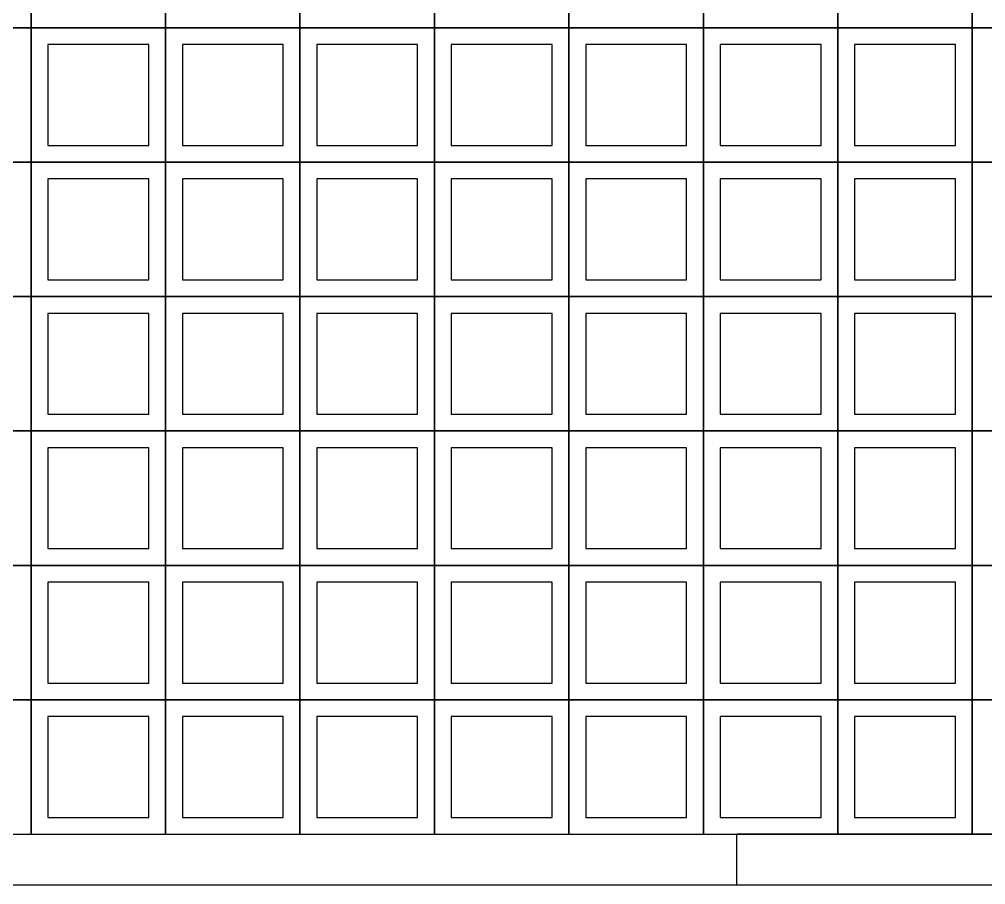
# Model space of a CAD drawing. Header units: millimetres. Extents: x -4228 to 27092, y -6721 to 984.
# Drawn here: x 5650.7 to 5794.4, y -6597 to -6468.2 of the extents above; entities that cross this region are included whole.
import ezdxf

# ---------------------------------------------------------------- set-up
doc = ezdxf.new("R2010")
doc.units = ezdxf.units.MM
doc.header["$LTSCALE"] = 50
doc.layers.add('cobogo', color=7, linetype='Continuous')
doc.layers.add('piso', color=2, linetype='Continuous')

msp = doc.modelspace()

# ---------------------------------------------------------------- linework, layer by layer
at = {"layer": 'cobogo', "color": 3, "linetype": 'Continuous', "lineweight": 30}
for points in [[(5632.44, -6469.46), (5652.44, -6469.46), (5652.44, -6449.46), (5632.44, -6449.46)], [(5632.44, -6469.46), (5652.44, -6469.46), (5652.44, -6449.46), (5632.44, -6449.46)], [(5632.44, -6469.46), (5652.44, -6469.46), (5652.44, -6449.46), (5632.44, -6449.46)], [(5632.44, -6469.46), (5652.44, -6469.46), (5652.44, -6449.46), (5632.44, -6449.46)], [(5652.44, -6469.46), (5672.44, -6469.46), (5672.44, -6449.46), (5652.44, -6449.46)], [(5652.44, -6469.46), (5672.44, -6469.46), (5672.44, -6449.46), (5652.44, -6449.46)], [(5652.44, -6469.46), (5672.44, -6469.46), (5672.44, -6449.46), (5652.44, -6449.46)], [(5652.44, -6469.46), (5672.44, -6469.46), (5672.44, -6449.46), (5652.44, -6449.46)], [(5672.44, -6469.46), (5692.44, -6469.46), (5692.44, -6449.46), (5672.44, -6449.46)], [(5672.44, -6469.46), (5692.44, -6469.46), (5692.44, -6449.46), (5672.44, -6449.46)], [(5672.44, -6469.46), (5692.44, -6469.46), (5692.44, -6449.46), (5672.44, -6449.46)], [(5672.44, -6469.46), (5692.44, -6469.46), (5692.44, -6449.46), (5672.44, -6449.46)], [(5692.44, -6469.46), (5712.44, -6469.46), (5712.44, -6449.46), (5692.44, -6449.46)], [(5692.44, -6469.46), (5712.44, -6469.46), (5712.44, -6449.46), (5692.44, -6449.46)], [(5692.44, -6469.46), (5712.44, -6469.46), (5712.44, -6449.46), (5692.44, -6449.46)], [(5692.44, -6469.46), (5712.44, -6469.46), (5712.44, -6449.46), (5692.44, -6449.46)], [(5712.44, -6469.46), (5732.44, -6469.46), (5732.44, -6449.46), (5712.44, -6449.46)], [(5712.44, -6469.46), (5732.44, -6469.46), (5732.44, -6449.46), (5712.44, -6449.46)], [(5712.44, -6469.46), (5732.44, -6469.46), (5732.44, -6449.46), (5712.44, -6449.46)], [(5712.44, -6469.46), (5732.44, -6469.46), (5732.44, -6449.46), (5712.44, -6449.46)], [(5732.44, -6469.46), (5752.44, -6469.46), (5752.44, -6449.46), (5732.44, -6449.46)], [(5732.44, -6469.46), (5752.44, -6469.46), (5752.44, -6449.46), (5732.44, -6449.46)], [(5732.44, -6469.46), (5752.44, -6469.46), (5752.44, -6449.46), (5732.44, -6449.46)], [(5732.44, -6469.46), (5752.44, -6469.46), (5752.44, -6449.46), (5732.44, -6449.46)], [(5752.44, -6469.46), (5772.44, -6469.46), (5772.44, -6449.46), (5752.44, -6449.46)], [(5752.44, -6469.46), (5772.44, -6469.46), (5772.44, -6449.46), (5752.44, -6449.46)], [(5752.44, -6469.46), (5772.44, -6469.46), (5772.44, -6449.46), (5752.44, -6449.46)], [(5752.44, -6469.46), (5772.44, -6469.46), (5772.44, -6449.46), (5752.44, -6449.46)], [(5772.44, -6469.46), (5792.44, -6469.46), (5792.44, -6449.46), (5772.44, -6449.46)], [(5772.44, -6469.46), (5792.44, -6469.46), (5792.44, -6449.46), (5772.44, -6449.46)], [(5772.44, -6469.46), (5792.44, -6469.46), (5792.44, -6449.46), (5772.44, -6449.46)], [(5772.44, -6469.46), (5792.44, -6469.46), (5792.44, -6449.46), (5772.44, -6449.46)], [(5632.44, -6489.46), (5652.44, -6489.46), (5652.44, -6469.46), (5632.44, -6469.46)], [(5632.44, -6489.46), (5652.44, -6489.46), (5652.44, -6469.46), (5632.44, -6469.46)], [(5632.44, -6489.46), (5652.44, -6489.46), (5652.44, -6469.46), (5632.44, -6469.46)], [(5632.44, -6489.46), (5652.44, -6489.46), (5652.44, -6469.46), (5632.44, -6469.46)], [(5652.44, -6489.46), (5672.44, -6489.46), (5672.44, -6469.46), (5652.44, -6469.46)], [(5652.44, -6489.46), (5672.44, -6489.46), (5672.44, -6469.46), (5652.44, -6469.46)], [(5652.44, -6489.46), (5672.44, -6489.46), (5672.44, -6469.46), (5652.44, -6469.46)], [(5652.44, -6489.46), (5672.44, -6489.46), (5672.44, -6469.46), (5652.44, -6469.46)], [(5672.44, -6489.46), (5692.44, -6489.46), (5692.44, -6469.46), (5672.44, -6469.46)], [(5672.44, -6489.46), (5692.44, -6489.46), (5692.44, -6469.46), (5672.44, -6469.46)], [(5672.44, -6489.46), (5692.44, -6489.46), (5692.44, -6469.46), (5672.44, -6469.46)], [(5672.44, -6489.46), (5692.44, -6489.46), (5692.44, -6469.46), (5672.44, -6469.46)], [(5692.44, -6489.46), (5712.44, -6489.46), (5712.44, -6469.46), (5692.44, -6469.46)], [(5692.44, -6489.46), (5712.44, -6489.46), (5712.44, -6469.46), (5692.44, -6469.46)], [(5692.44, -6489.46), (5712.44, -6489.46), (5712.44, -6469.46), (5692.44, -6469.46)], [(5692.44, -6489.46), (5712.44, -6489.46), (5712.44, -6469.46), (5692.44, -6469.46)], [(5712.44, -6489.46), (5732.44, -6489.46), (5732.44, -6469.46), (5712.44, -6469.46)], [(5712.44, -6489.46), (5732.44, -6489.46), (5732.44, -6469.46), (5712.44, -6469.46)], [(5712.44, -6489.46), (5732.44, -6489.46), (5732.44, -6469.46), (5712.44, -6469.46)], [(5712.44, -6489.46), (5732.44, -6489.46), (5732.44, -6469.46), (5712.44, -6469.46)], [(5732.44, -6489.46), (5752.44, -6489.46), (5752.44, -6469.46), (5732.44, -6469.46)], [(5732.44, -6489.46), (5752.44, -6489.46), (5752.44, -6469.46), (5732.44, -6469.46)], [(5732.44, -6489.46), (5752.44, -6489.46), (5752.44, -6469.46), (5732.44, -6469.46)], [(5732.44, -6489.46), (5752.44, -6489.46), (5752.44, -6469.46), (5732.44, -6469.46)], [(5752.44, -6489.46), (5772.44, -6489.46), (5772.44, -6469.46), (5752.44, -6469.46)], [(5752.44, -6489.46), (5772.44, -6489.46), (5772.44, -6469.46), (5752.44, -6469.46)], [(5752.44, -6489.46), (5772.44, -6489.46), (5772.44, -6469.46), (5752.44, -6469.46)], [(5752.44, -6489.46), (5772.44, -6489.46), (5772.44, -6469.46), (5752.44, -6469.46)], [(5772.44, -6489.46), (5792.44, -6489.46), (5792.44, -6469.46), (5772.44, -6469.46)], [(5772.44, -6489.46), (5792.44, -6489.46), (5792.44, -6469.46), (5772.44, -6469.46)], [(5772.44, -6489.46), (5792.44, -6489.46), (5792.44, -6469.46), (5772.44, -6469.46)], [(5772.44, -6489.46), (5792.44, -6489.46), (5792.44, -6469.46), (5772.44, -6469.46)], [(5654.94, -6486.96), (5669.94, -6486.96), (5669.94, -6471.96), (5654.94, -6471.96)], [(5654.94, -6486.96), (5669.94, -6486.96), (5669.94, -6471.96), (5654.94, -6471.96)], [(5654.94, -6486.96), (5669.94, -6486.96), (5669.94, -6471.96), (5654.94, -6471.96)], [(5654.94, -6486.96), (5669.94, -6486.96), (5669.94, -6471.96), (5654.94, -6471.96)], [(5674.94, -6486.96), (5689.94, -6486.96), (5689.94, -6471.96), (5674.94, -6471.96)], [(5674.94, -6486.96), (5689.94, -6486.96), (5689.94, -6471.96), (5674.94, -6471.96)], [(5674.94, -6486.96), (5689.94, -6486.96), (5689.94, -6471.96), (5674.94, -6471.96)], [(5674.94, -6486.96), (5689.94, -6486.96), (5689.94, -6471.96), (5674.94, -6471.96)], [(5694.94, -6486.96), (5709.94, -6486.96), (5709.94, -6471.96), (5694.94, -6471.96)], [(5694.94, -6486.96), (5709.94, -6486.96), (5709.94, -6471.96), (5694.94, -6471.96)], [(5694.94, -6486.96), (5709.94, -6486.96), (5709.94, -6471.96), (5694.94, -6471.96)], [(5694.94, -6486.96), (5709.94, -6486.96), (5709.94, -6471.96), (5694.94, -6471.96)], [(5714.94, -6486.96), (5729.94, -6486.96), (5729.94, -6471.96), (5714.94, -6471.96)], [(5714.94, -6486.96), (5729.94, -6486.96), (5729.94, -6471.96), (5714.94, -6471.96)], [(5714.94, -6486.96), (5729.94, -6486.96), (5729.94, -6471.96), (5714.94, -6471.96)], [(5714.94, -6486.96), (5729.94, -6486.96), (5729.94, -6471.96), (5714.94, -6471.96)], [(5734.94, -6486.96), (5749.94, -6486.96), (5749.94, -6471.96), (5734.94, -6471.96)], [(5734.94, -6486.96), (5749.94, -6486.96), (5749.94, -6471.96), (5734.94, -6471.96)], [(5734.94, -6486.96), (5749.94, -6486.96), (5749.94, -6471.96), (5734.94, -6471.96)], [(5734.94, -6486.96), (5749.94, -6486.96), (5749.94, -6471.96), (5734.94, -6471.96)], [(5754.94, -6486.96), (5769.94, -6486.96), (5769.94, -6471.96), (5754.94, -6471.96)], [(5754.94, -6486.96), (5769.94, -6486.96), (5769.94, -6471.96), (5754.94, -6471.96)], [(5754.94, -6486.96), (5769.94, -6486.96), (5769.94, -6471.96), (5754.94, -6471.96)], [(5754.94, -6486.96), (5769.94, -6486.96), (5769.94, -6471.96), (5754.94, -6471.96)], [(5774.94, -6486.96), (5789.94, -6486.96), (5789.94, -6471.96), (5774.94, -6471.96)], [(5774.94, -6486.96), (5789.94, -6486.96), (5789.94, -6471.96), (5774.94, -6471.96)], [(5774.94, -6486.96), (5789.94, -6486.96), (5789.94, -6471.96), (5774.94, -6471.96)], [(5774.94, -6486.96), (5789.94, -6486.96), (5789.94, -6471.96), (5774.94, -6471.96)], [(5632.44, -6509.46), (5652.44, -6509.46), (5652.44, -6489.46), (5632.44, -6489.46)], [(5632.44, -6509.46), (5652.44, -6509.46), (5652.44, -6489.46), (5632.44, -6489.46)], [(5632.44, -6509.46), (5652.44, -6509.46), (5652.44, -6489.46), (5632.44, -6489.46)], [(5632.44, -6509.46), (5652.44, -6509.46), (5652.44, -6489.46), (5632.44, -6489.46)], [(5652.44, -6509.46), (5672.44, -6509.46), (5672.44, -6489.46), (5652.44, -6489.46)], [(5652.44, -6509.46), (5672.44, -6509.46), (5672.44, -6489.46), (5652.44, -6489.46)], [(5652.44, -6509.46), (5672.44, -6509.46), (5672.44, -6489.46), (5652.44, -6489.46)], [(5652.44, -6509.46), (5672.44, -6509.46), (5672.44, -6489.46), (5652.44, -6489.46)], [(5672.44, -6509.46), (5692.44, -6509.46), (5692.44, -6489.46), (5672.44, -6489.46)], [(5672.44, -6509.46), (5692.44, -6509.46), (5692.44, -6489.46), (5672.44, -6489.46)], [(5672.44, -6509.46), (5692.44, -6509.46), (5692.44, -6489.46), (5672.44, -6489.46)], [(5672.44, -6509.46), (5692.44, -6509.46), (5692.44, -6489.46), (5672.44, -6489.46)], [(5692.44, -6509.46), (5712.44, -6509.46), (5712.44, -6489.46), (5692.44, -6489.46)], [(5692.44, -6509.46), (5712.44, -6509.46), (5712.44, -6489.46), (5692.44, -6489.46)], [(5692.44, -6509.46), (5712.44, -6509.46), (5712.44, -6489.46), (5692.44, -6489.46)], [(5692.44, -6509.46), (5712.44, -6509.46), (5712.44, -6489.46), (5692.44, -6489.46)], [(5712.44, -6509.46), (5732.44, -6509.46), (5732.44, -6489.46), (5712.44, -6489.46)], [(5712.44, -6509.46), (5732.44, -6509.46), (5732.44, -6489.46), (5712.44, -6489.46)], [(5712.44, -6509.46), (5732.44, -6509.46), (5732.44, -6489.46), (5712.44, -6489.46)], [(5712.44, -6509.46), (5732.44, -6509.46), (5732.44, -6489.46), (5712.44, -6489.46)], [(5732.44, -6509.46), (5752.44, -6509.46), (5752.44, -6489.46), (5732.44, -6489.46)], [(5732.44, -6509.46), (5752.44, -6509.46), (5752.44, -6489.46), (5732.44, -6489.46)], [(5732.44, -6509.46), (5752.44, -6509.46), (5752.44, -6489.46), (5732.44, -6489.46)], [(5732.44, -6509.46), (5752.44, -6509.46), (5752.44, -6489.46), (5732.44, -6489.46)], [(5752.44, -6509.46), (5772.44, -6509.46), (5772.44, -6489.46), (5752.44, -6489.46)], [(5752.44, -6509.46), (5772.44, -6509.46), (5772.44, -6489.46), (5752.44, -6489.46)], [(5752.44, -6509.46), (5772.44, -6509.46), (5772.44, -6489.46), (5752.44, -6489.46)], [(5752.44, -6509.46), (5772.44, -6509.46), (5772.44, -6489.46), (5752.44, -6489.46)], [(5772.44, -6509.46), (5792.44, -6509.46), (5792.44, -6489.46), (5772.44, -6489.46)], [(5772.44, -6509.46), (5792.44, -6509.46), (5792.44, -6489.46), (5772.44, -6489.46)], [(5772.44, -6509.46), (5792.44, -6509.46), (5792.44, -6489.46), (5772.44, -6489.46)], [(5772.44, -6509.46), (5792.44, -6509.46), (5792.44, -6489.46), (5772.44, -6489.46)], [(5654.94, -6506.96), (5669.94, -6506.96), (5669.94, -6491.96), (5654.94, -6491.96)], [(5654.94, -6506.96), (5669.94, -6506.96), (5669.94, -6491.96), (5654.94, -6491.96)], [(5654.94, -6506.96), (5669.94, -6506.96), (5669.94, -6491.96), (5654.94, -6491.96)], [(5654.94, -6506.96), (5669.94, -6506.96), (5669.94, -6491.96), (5654.94, -6491.96)], [(5674.94, -6506.96), (5689.94, -6506.96), (5689.94, -6491.96), (5674.94, -6491.96)], [(5674.94, -6506.96), (5689.94, -6506.96), (5689.94, -6491.96), (5674.94, -6491.96)], [(5674.94, -6506.96), (5689.94, -6506.96), (5689.94, -6491.96), (5674.94, -6491.96)], [(5674.94, -6506.96), (5689.94, -6506.96), (5689.94, -6491.96), (5674.94, -6491.96)], [(5694.94, -6506.96), (5709.94, -6506.96), (5709.94, -6491.96), (5694.94, -6491.96)], [(5694.94, -6506.96), (5709.94, -6506.96), (5709.94, -6491.96), (5694.94, -6491.96)], [(5694.94, -6506.96), (5709.94, -6506.96), (5709.94, -6491.96), (5694.94, -6491.96)], [(5694.94, -6506.96), (5709.94, -6506.96), (5709.94, -6491.96), (5694.94, -6491.96)], [(5714.94, -6506.96), (5729.94, -6506.96), (5729.94, -6491.96), (5714.94, -6491.96)], [(5714.94, -6506.96), (5729.94, -6506.96), (5729.94, -6491.96), (5714.94, -6491.96)], [(5714.94, -6506.96), (5729.94, -6506.96), (5729.94, -6491.96), (5714.94, -6491.96)], [(5714.94, -6506.96), (5729.94, -6506.96), (5729.94, -6491.96), (5714.94, -6491.96)], [(5734.94, -6506.96), (5749.94, -6506.96), (5749.94, -6491.96), (5734.94, -6491.96)], [(5734.94, -6506.96), (5749.94, -6506.96), (5749.94, -6491.96), (5734.94, -6491.96)], [(5734.94, -6506.96), (5749.94, -6506.96), (5749.94, -6491.96), (5734.94, -6491.96)], [(5734.94, -6506.96), (5749.94, -6506.96), (5749.94, -6491.96), (5734.94, -6491.96)], [(5754.94, -6506.96), (5769.94, -6506.96), (5769.94, -6491.96), (5754.94, -6491.96)], [(5754.94, -6506.96), (5769.94, -6506.96), (5769.94, -6491.96), (5754.94, -6491.96)], [(5754.94, -6506.96), (5769.94, -6506.96), (5769.94, -6491.96), (5754.94, -6491.96)], [(5754.94, -6506.96), (5769.94, -6506.96), (5769.94, -6491.96), (5754.94, -6491.96)], [(5774.94, -6506.96), (5789.94, -6506.96), (5789.94, -6491.96), (5774.94, -6491.96)], [(5774.94, -6506.96), (5789.94, -6506.96), (5789.94, -6491.96), (5774.94, -6491.96)], [(5774.94, -6506.96), (5789.94, -6506.96), (5789.94, -6491.96), (5774.94, -6491.96)], [(5774.94, -6506.96), (5789.94, -6506.96), (5789.94, -6491.96), (5774.94, -6491.96)], [(5632.44, -6529.46), (5652.44, -6529.46), (5652.44, -6509.46), (5632.44, -6509.46)], [(5632.44, -6529.46), (5652.44, -6529.46), (5652.44, -6509.46), (5632.44, -6509.46)], [(5632.44, -6529.46), (5652.44, -6529.46), (5652.44, -6509.46), (5632.44, -6509.46)], [(5632.44, -6529.46), (5652.44, -6529.46), (5652.44, -6509.46), (5632.44, -6509.46)], [(5652.44, -6529.46), (5672.44, -6529.46), (5672.44, -6509.46), (5652.44, -6509.46)], [(5652.44, -6529.46), (5672.44, -6529.46), (5672.44, -6509.46), (5652.44, -6509.46)], [(5652.44, -6529.46), (5672.44, -6529.46), (5672.44, -6509.46), (5652.44, -6509.46)], [(5652.44, -6529.46), (5672.44, -6529.46), (5672.44, -6509.46), (5652.44, -6509.46)], [(5672.44, -6529.46), (5692.44, -6529.46), (5692.44, -6509.46), (5672.44, -6509.46)], [(5672.44, -6529.46), (5692.44, -6529.46), (5692.44, -6509.46), (5672.44, -6509.46)], [(5672.44, -6529.46), (5692.44, -6529.46), (5692.44, -6509.46), (5672.44, -6509.46)], [(5672.44, -6529.46), (5692.44, -6529.46), (5692.44, -6509.46), (5672.44, -6509.46)], [(5692.44, -6529.46), (5712.44, -6529.46), (5712.44, -6509.46), (5692.44, -6509.46)], [(5692.44, -6529.46), (5712.44, -6529.46), (5712.44, -6509.46), (5692.44, -6509.46)], [(5692.44, -6529.46), (5712.44, -6529.46), (5712.44, -6509.46), (5692.44, -6509.46)], [(5692.44, -6529.46), (5712.44, -6529.46), (5712.44, -6509.46), (5692.44, -6509.46)], [(5712.44, -6529.46), (5732.44, -6529.46), (5732.44, -6509.46), (5712.44, -6509.46)], [(5712.44, -6529.46), (5732.44, -6529.46), (5732.44, -6509.46), (5712.44, -6509.46)], [(5712.44, -6529.46), (5732.44, -6529.46), (5732.44, -6509.46), (5712.44, -6509.46)], [(5712.44, -6529.46), (5732.44, -6529.46), (5732.44, -6509.46), (5712.44, -6509.46)], [(5732.44, -6529.46), (5752.44, -6529.46), (5752.44, -6509.46), (5732.44, -6509.46)], [(5732.44, -6529.46), (5752.44, -6529.46), (5752.44, -6509.46), (5732.44, -6509.46)], [(5732.44, -6529.46), (5752.44, -6529.46), (5752.44, -6509.46), (5732.44, -6509.46)], [(5732.44, -6529.46), (5752.44, -6529.46), (5752.44, -6509.46), (5732.44, -6509.46)], [(5752.44, -6529.46), (5772.44, -6529.46), (5772.44, -6509.46), (5752.44, -6509.46)], [(5752.44, -6529.46), (5772.44, -6529.46), (5772.44, -6509.46), (5752.44, -6509.46)], [(5752.44, -6529.46), (5772.44, -6529.46), (5772.44, -6509.46), (5752.44, -6509.46)], [(5752.44, -6529.46), (5772.44, -6529.46), (5772.44, -6509.46), (5752.44, -6509.46)], [(5772.44, -6529.46), (5792.44, -6529.46), (5792.44, -6509.46), (5772.44, -6509.46)], [(5772.44, -6529.46), (5792.44, -6529.46), (5792.44, -6509.46), (5772.44, -6509.46)], [(5772.44, -6529.46), (5792.44, -6529.46), (5792.44, -6509.46), (5772.44, -6509.46)], [(5772.44, -6529.46), (5792.44, -6529.46), (5792.44, -6509.46), (5772.44, -6509.46)], [(5654.94, -6526.96), (5669.94, -6526.96), (5669.94, -6511.96), (5654.94, -6511.96)], [(5654.94, -6526.96), (5669.94, -6526.96), (5669.94, -6511.96), (5654.94, -6511.96)], [(5654.94, -6526.96), (5669.94, -6526.96), (5669.94, -6511.96), (5654.94, -6511.96)], [(5654.94, -6526.96), (5669.94, -6526.96), (5669.94, -6511.96), (5654.94, -6511.96)], [(5674.94, -6526.96), (5689.94, -6526.96), (5689.94, -6511.96), (5674.94, -6511.96)], [(5674.94, -6526.96), (5689.94, -6526.96), (5689.94, -6511.96), (5674.94, -6511.96)], [(5674.94, -6526.96), (5689.94, -6526.96), (5689.94, -6511.96), (5674.94, -6511.96)], [(5674.94, -6526.96), (5689.94, -6526.96), (5689.94, -6511.96), (5674.94, -6511.96)], [(5694.94, -6526.96), (5709.94, -6526.96), (5709.94, -6511.96), (5694.94, -6511.96)], [(5694.94, -6526.96), (5709.94, -6526.96), (5709.94, -6511.96), (5694.94, -6511.96)], [(5694.94, -6526.96), (5709.94, -6526.96), (5709.94, -6511.96), (5694.94, -6511.96)], [(5694.94, -6526.96), (5709.94, -6526.96), (5709.94, -6511.96), (5694.94, -6511.96)], [(5714.94, -6526.96), (5729.94, -6526.96), (5729.94, -6511.96), (5714.94, -6511.96)], [(5714.94, -6526.96), (5729.94, -6526.96), (5729.94, -6511.96), (5714.94, -6511.96)], [(5714.94, -6526.96), (5729.94, -6526.96), (5729.94, -6511.96), (5714.94, -6511.96)], [(5714.94, -6526.96), (5729.94, -6526.96), (5729.94, -6511.96), (5714.94, -6511.96)], [(5734.94, -6526.96), (5749.94, -6526.96), (5749.94, -6511.96), (5734.94, -6511.96)], [(5734.94, -6526.96), (5749.94, -6526.96), (5749.94, -6511.96), (5734.94, -6511.96)], [(5734.94, -6526.96), (5749.94, -6526.96), (5749.94, -6511.96), (5734.94, -6511.96)], [(5734.94, -6526.96), (5749.94, -6526.96), (5749.94, -6511.96), (5734.94, -6511.96)], [(5754.94, -6526.96), (5769.94, -6526.96), (5769.94, -6511.96), (5754.94, -6511.96)], [(5754.94, -6526.96), (5769.94, -6526.96), (5769.94, -6511.96), (5754.94, -6511.96)], [(5754.94, -6526.96), (5769.94, -6526.96), (5769.94, -6511.96), (5754.94, -6511.96)], [(5754.94, -6526.96), (5769.94, -6526.96), (5769.94, -6511.96), (5754.94, -6511.96)], [(5774.94, -6526.96), (5789.94, -6526.96), (5789.94, -6511.96), (5774.94, -6511.96)], [(5774.94, -6526.96), (5789.94, -6526.96), (5789.94, -6511.96), (5774.94, -6511.96)], [(5774.94, -6526.96), (5789.94, -6526.96), (5789.94, -6511.96), (5774.94, -6511.96)], [(5774.94, -6526.96), (5789.94, -6526.96), (5789.94, -6511.96), (5774.94, -6511.96)], [(5632.44, -6549.46), (5652.44, -6549.46), (5652.44, -6529.46), (5632.44, -6529.46)], [(5632.44, -6549.46), (5652.44, -6549.46), (5652.44, -6529.46), (5632.44, -6529.46)], [(5632.44, -6549.46), (5652.44, -6549.46), (5652.44, -6529.46), (5632.44, -6529.46)], [(5632.44, -6549.46), (5652.44, -6549.46), (5652.44, -6529.46), (5632.44, -6529.46)], [(5652.44, -6549.46), (5672.44, -6549.46), (5672.44, -6529.46), (5652.44, -6529.46)], [(5652.44, -6549.46), (5672.44, -6549.46), (5672.44, -6529.46), (5652.44, -6529.46)], [(5652.44, -6549.46), (5672.44, -6549.46), (5672.44, -6529.46), (5652.44, -6529.46)], [(5652.44, -6549.46), (5672.44, -6549.46), (5672.44, -6529.46), (5652.44, -6529.46)], [(5672.44, -6549.46), (5692.44, -6549.46), (5692.44, -6529.46), (5672.44, -6529.46)], [(5672.44, -6549.46), (5692.44, -6549.46), (5692.44, -6529.46), (5672.44, -6529.46)], [(5672.44, -6549.46), (5692.44, -6549.46), (5692.44, -6529.46), (5672.44, -6529.46)], [(5672.44, -6549.46), (5692.44, -6549.46), (5692.44, -6529.46), (5672.44, -6529.46)], [(5692.44, -6549.46), (5712.44, -6549.46), (5712.44, -6529.46), (5692.44, -6529.46)], [(5692.44, -6549.46), (5712.44, -6549.46), (5712.44, -6529.46), (5692.44, -6529.46)], [(5692.44, -6549.46), (5712.44, -6549.46), (5712.44, -6529.46), (5692.44, -6529.46)], [(5692.44, -6549.46), (5712.44, -6549.46), (5712.44, -6529.46), (5692.44, -6529.46)], [(5712.44, -6549.46), (5732.44, -6549.46), (5732.44, -6529.46), (5712.44, -6529.46)], [(5712.44, -6549.46), (5732.44, -6549.46), (5732.44, -6529.46), (5712.44, -6529.46)], [(5712.44, -6549.46), (5732.44, -6549.46), (5732.44, -6529.46), (5712.44, -6529.46)], [(5712.44, -6549.46), (5732.44, -6549.46), (5732.44, -6529.46), (5712.44, -6529.46)], [(5732.44, -6549.46), (5752.44, -6549.46), (5752.44, -6529.46), (5732.44, -6529.46)], [(5732.44, -6549.46), (5752.44, -6549.46), (5752.44, -6529.46), (5732.44, -6529.46)], [(5732.44, -6549.46), (5752.44, -6549.46), (5752.44, -6529.46), (5732.44, -6529.46)], [(5732.44, -6549.46), (5752.44, -6549.46), (5752.44, -6529.46), (5732.44, -6529.46)], [(5752.44, -6549.46), (5772.44, -6549.46), (5772.44, -6529.46), (5752.44, -6529.46)], [(5752.44, -6549.46), (5772.44, -6549.46), (5772.44, -6529.46), (5752.44, -6529.46)], [(5752.44, -6549.46), (5772.44, -6549.46), (5772.44, -6529.46), (5752.44, -6529.46)], [(5752.44, -6549.46), (5772.44, -6549.46), (5772.44, -6529.46), (5752.44, -6529.46)], [(5772.44, -6549.46), (5792.44, -6549.46), (5792.44, -6529.46), (5772.44, -6529.46)], [(5772.44, -6549.46), (5792.44, -6549.46), (5792.44, -6529.46), (5772.44, -6529.46)], [(5772.44, -6549.46), (5792.44, -6549.46), (5792.44, -6529.46), (5772.44, -6529.46)], [(5772.44, -6549.46), (5792.44, -6549.46), (5792.44, -6529.46), (5772.44, -6529.46)], [(5654.94, -6546.96), (5669.94, -6546.96), (5669.94, -6531.96), (5654.94, -6531.96)], [(5654.94, -6546.96), (5669.94, -6546.96), (5669.94, -6531.96), (5654.94, -6531.96)], [(5654.94, -6546.96), (5669.94, -6546.96), (5669.94, -6531.96), (5654.94, -6531.96)], [(5654.94, -6546.96), (5669.94, -6546.96), (5669.94, -6531.96), (5654.94, -6531.96)], [(5674.94, -6546.96), (5689.94, -6546.96), (5689.94, -6531.96), (5674.94, -6531.96)], [(5674.94, -6546.96), (5689.94, -6546.96), (5689.94, -6531.96), (5674.94, -6531.96)], [(5674.94, -6546.96), (5689.94, -6546.96), (5689.94, -6531.96), (5674.94, -6531.96)], [(5674.94, -6546.96), (5689.94, -6546.96), (5689.94, -6531.96), (5674.94, -6531.96)], [(5694.94, -6546.96), (5709.94, -6546.96), (5709.94, -6531.96), (5694.94, -6531.96)], [(5694.94, -6546.96), (5709.94, -6546.96), (5709.94, -6531.96), (5694.94, -6531.96)], [(5694.94, -6546.96), (5709.94, -6546.96), (5709.94, -6531.96), (5694.94, -6531.96)], [(5694.94, -6546.96), (5709.94, -6546.96), (5709.94, -6531.96), (5694.94, -6531.96)], [(5714.94, -6546.96), (5729.94, -6546.96), (5729.94, -6531.96), (5714.94, -6531.96)], [(5714.94, -6546.96), (5729.94, -6546.96), (5729.94, -6531.96), (5714.94, -6531.96)], [(5714.94, -6546.96), (5729.94, -6546.96), (5729.94, -6531.96), (5714.94, -6531.96)], [(5714.94, -6546.96), (5729.94, -6546.96), (5729.94, -6531.96), (5714.94, -6531.96)], [(5734.94, -6546.96), (5749.94, -6546.96), (5749.94, -6531.96), (5734.94, -6531.96)], [(5734.94, -6546.96), (5749.94, -6546.96), (5749.94, -6531.96), (5734.94, -6531.96)], [(5734.94, -6546.96), (5749.94, -6546.96), (5749.94, -6531.96), (5734.94, -6531.96)], [(5734.94, -6546.96), (5749.94, -6546.96), (5749.94, -6531.96), (5734.94, -6531.96)], [(5754.94, -6546.96), (5769.94, -6546.96), (5769.94, -6531.96), (5754.94, -6531.96)], [(5754.94, -6546.96), (5769.94, -6546.96), (5769.94, -6531.96), (5754.94, -6531.96)], [(5754.94, -6546.96), (5769.94, -6546.96), (5769.94, -6531.96), (5754.94, -6531.96)], [(5754.94, -6546.96), (5769.94, -6546.96), (5769.94, -6531.96), (5754.94, -6531.96)], [(5774.94, -6546.96), (5789.94, -6546.96), (5789.94, -6531.96), (5774.94, -6531.96)], [(5774.94, -6546.96), (5789.94, -6546.96), (5789.94, -6531.96), (5774.94, -6531.96)], [(5774.94, -6546.96), (5789.94, -6546.96), (5789.94, -6531.96), (5774.94, -6531.96)], [(5774.94, -6546.96), (5789.94, -6546.96), (5789.94, -6531.96), (5774.94, -6531.96)], [(5632.44, -6569.46), (5652.44, -6569.46), (5652.44, -6549.46), (5632.44, -6549.46)], [(5632.44, -6569.46), (5652.44, -6569.46), (5652.44, -6549.46), (5632.44, -6549.46)], [(5632.44, -6569.46), (5652.44, -6569.46), (5652.44, -6549.46), (5632.44, -6549.46)], [(5632.44, -6569.46), (5652.44, -6569.46), (5652.44, -6549.46), (5632.44, -6549.46)], [(5652.44, -6569.46), (5672.44, -6569.46), (5672.44, -6549.46), (5652.44, -6549.46)], [(5652.44, -6569.46), (5672.44, -6569.46), (5672.44, -6549.46), (5652.44, -6549.46)], [(5652.44, -6569.46), (5672.44, -6569.46), (5672.44, -6549.46), (5652.44, -6549.46)], [(5652.44, -6569.46), (5672.44, -6569.46), (5672.44, -6549.46), (5652.44, -6549.46)], [(5672.44, -6569.46), (5692.44, -6569.46), (5692.44, -6549.46), (5672.44, -6549.46)], [(5672.44, -6569.46), (5692.44, -6569.46), (5692.44, -6549.46), (5672.44, -6549.46)], [(5672.44, -6569.46), (5692.44, -6569.46), (5692.44, -6549.46), (5672.44, -6549.46)], [(5672.44, -6569.46), (5692.44, -6569.46), (5692.44, -6549.46), (5672.44, -6549.46)], [(5692.44, -6569.46), (5712.44, -6569.46), (5712.44, -6549.46), (5692.44, -6549.46)], [(5692.44, -6569.46), (5712.44, -6569.46), (5712.44, -6549.46), (5692.44, -6549.46)], [(5692.44, -6569.46), (5712.44, -6569.46), (5712.44, -6549.46), (5692.44, -6549.46)], [(5692.44, -6569.46), (5712.44, -6569.46), (5712.44, -6549.46), (5692.44, -6549.46)], [(5712.44, -6569.46), (5732.44, -6569.46), (5732.44, -6549.46), (5712.44, -6549.46)], [(5712.44, -6569.46), (5732.44, -6569.46), (5732.44, -6549.46), (5712.44, -6549.46)], [(5712.44, -6569.46), (5732.44, -6569.46), (5732.44, -6549.46), (5712.44, -6549.46)], [(5712.44, -6569.46), (5732.44, -6569.46), (5732.44, -6549.46), (5712.44, -6549.46)], [(5732.44, -6569.46), (5752.44, -6569.46), (5752.44, -6549.46), (5732.44, -6549.46)], [(5732.44, -6569.46), (5752.44, -6569.46), (5752.44, -6549.46), (5732.44, -6549.46)], [(5732.44, -6569.46), (5752.44, -6569.46), (5752.44, -6549.46), (5732.44, -6549.46)], [(5732.44, -6569.46), (5752.44, -6569.46), (5752.44, -6549.46), (5732.44, -6549.46)], [(5752.44, -6569.46), (5772.44, -6569.46), (5772.44, -6549.46), (5752.44, -6549.46)], [(5752.44, -6569.46), (5772.44, -6569.46), (5772.44, -6549.46), (5752.44, -6549.46)], [(5752.44, -6569.46), (5772.44, -6569.46), (5772.44, -6549.46), (5752.44, -6549.46)], [(5752.44, -6569.46), (5772.44, -6569.46), (5772.44, -6549.46), (5752.44, -6549.46)], [(5772.44, -6569.46), (5792.44, -6569.46), (5792.44, -6549.46), (5772.44, -6549.46)], [(5772.44, -6569.46), (5792.44, -6569.46), (5792.44, -6549.46), (5772.44, -6549.46)], [(5772.44, -6569.46), (5792.44, -6569.46), (5792.44, -6549.46), (5772.44, -6549.46)], [(5772.44, -6569.46), (5792.44, -6569.46), (5792.44, -6549.46), (5772.44, -6549.46)], [(5654.94, -6566.96), (5669.94, -6566.96), (5669.94, -6551.96), (5654.94, -6551.96)], [(5654.94, -6566.96), (5669.94, -6566.96), (5669.94, -6551.96), (5654.94, -6551.96)], [(5654.94, -6566.96), (5669.94, -6566.96), (5669.94, -6551.96), (5654.94, -6551.96)], [(5654.94, -6566.96), (5669.94, -6566.96), (5669.94, -6551.96), (5654.94, -6551.96)], [(5674.94, -6566.96), (5689.94, -6566.96), (5689.94, -6551.96), (5674.94, -6551.96)], [(5674.94, -6566.96), (5689.94, -6566.96), (5689.94, -6551.96), (5674.94, -6551.96)], [(5674.94, -6566.96), (5689.94, -6566.96), (5689.94, -6551.96), (5674.94, -6551.96)], [(5674.94, -6566.96), (5689.94, -6566.96), (5689.94, -6551.96), (5674.94, -6551.96)], [(5694.94, -6566.96), (5709.94, -6566.96), (5709.94, -6551.96), (5694.94, -6551.96)], [(5694.94, -6566.96), (5709.94, -6566.96), (5709.94, -6551.96), (5694.94, -6551.96)], [(5694.94, -6566.96), (5709.94, -6566.96), (5709.94, -6551.96), (5694.94, -6551.96)], [(5694.94, -6566.96), (5709.94, -6566.96), (5709.94, -6551.96), (5694.94, -6551.96)], [(5714.94, -6566.96), (5729.94, -6566.96), (5729.94, -6551.96), (5714.94, -6551.96)], [(5714.94, -6566.96), (5729.94, -6566.96), (5729.94, -6551.96), (5714.94, -6551.96)], [(5714.94, -6566.96), (5729.94, -6566.96), (5729.94, -6551.96), (5714.94, -6551.96)], [(5714.94, -6566.96), (5729.94, -6566.96), (5729.94, -6551.96), (5714.94, -6551.96)], [(5734.94, -6566.96), (5749.94, -6566.96), (5749.94, -6551.96), (5734.94, -6551.96)], [(5734.94, -6566.96), (5749.94, -6566.96), (5749.94, -6551.96), (5734.94, -6551.96)], [(5734.94, -6566.96), (5749.94, -6566.96), (5749.94, -6551.96), (5734.94, -6551.96)], [(5734.94, -6566.96), (5749.94, -6566.96), (5749.94, -6551.96), (5734.94, -6551.96)], [(5754.94, -6566.96), (5769.94, -6566.96), (5769.94, -6551.96), (5754.94, -6551.96)], [(5754.94, -6566.96), (5769.94, -6566.96), (5769.94, -6551.96), (5754.94, -6551.96)], [(5754.94, -6566.96), (5769.94, -6566.96), (5769.94, -6551.96), (5754.94, -6551.96)], [(5754.94, -6566.96), (5769.94, -6566.96), (5769.94, -6551.96), (5754.94, -6551.96)], [(5774.94, -6566.96), (5789.94, -6566.96), (5789.94, -6551.96), (5774.94, -6551.96)], [(5774.94, -6566.96), (5789.94, -6566.96), (5789.94, -6551.96), (5774.94, -6551.96)], [(5774.94, -6566.96), (5789.94, -6566.96), (5789.94, -6551.96), (5774.94, -6551.96)], [(5774.94, -6566.96), (5789.94, -6566.96), (5789.94, -6551.96), (5774.94, -6551.96)], [(5632.44, -6589.46), (5652.44, -6589.46), (5652.44, -6569.46), (5632.44, -6569.46)], [(5632.44, -6589.46), (5652.44, -6589.46), (5652.44, -6569.46), (5632.44, -6569.46)], [(5632.44, -6589.46), (5652.44, -6589.46), (5652.44, -6569.46), (5632.44, -6569.46)], [(5632.44, -6589.46), (5652.44, -6589.46), (5652.44, -6569.46), (5632.44, -6569.46)], [(5652.44, -6589.46), (5672.44, -6589.46), (5672.44, -6569.46), (5652.44, -6569.46)], [(5652.44, -6589.46), (5672.44, -6589.46), (5672.44, -6569.46), (5652.44, -6569.46)], [(5652.44, -6589.46), (5672.44, -6589.46), (5672.44, -6569.46), (5652.44, -6569.46)], [(5652.44, -6589.46), (5672.44, -6589.46), (5672.44, -6569.46), (5652.44, -6569.46)], [(5672.44, -6589.46), (5692.44, -6589.46), (5692.44, -6569.46), (5672.44, -6569.46)], [(5672.44, -6589.46), (5692.44, -6589.46), (5692.44, -6569.46), (5672.44, -6569.46)], [(5672.44, -6589.46), (5692.44, -6589.46), (5692.44, -6569.46), (5672.44, -6569.46)], [(5672.44, -6589.46), (5692.44, -6589.46), (5692.44, -6569.46), (5672.44, -6569.46)], [(5692.44, -6589.46), (5712.44, -6589.46), (5712.44, -6569.46), (5692.44, -6569.46)], [(5692.44, -6589.46), (5712.44, -6589.46), (5712.44, -6569.46), (5692.44, -6569.46)], [(5692.44, -6589.46), (5712.44, -6589.46), (5712.44, -6569.46), (5692.44, -6569.46)], [(5692.44, -6589.46), (5712.44, -6589.46), (5712.44, -6569.46), (5692.44, -6569.46)], [(5712.44, -6589.46), (5732.44, -6589.46), (5732.44, -6569.46), (5712.44, -6569.46)], [(5712.44, -6589.46), (5732.44, -6589.46), (5732.44, -6569.46), (5712.44, -6569.46)], [(5712.44, -6589.46), (5732.44, -6589.46), (5732.44, -6569.46), (5712.44, -6569.46)], [(5712.44, -6589.46), (5732.44, -6589.46), (5732.44, -6569.46), (5712.44, -6569.46)], [(5732.44, -6589.46), (5752.44, -6589.46), (5752.44, -6569.46), (5732.44, -6569.46)], [(5732.44, -6589.46), (5752.44, -6589.46), (5752.44, -6569.46), (5732.44, -6569.46)], [(5732.44, -6589.46), (5752.44, -6589.46), (5752.44, -6569.46), (5732.44, -6569.46)], [(5732.44, -6589.46), (5752.44, -6589.46), (5752.44, -6569.46), (5732.44, -6569.46)], [(5752.44, -6589.46), (5772.44, -6589.46), (5772.44, -6569.46), (5752.44, -6569.46)], [(5752.44, -6589.46), (5772.44, -6589.46), (5772.44, -6569.46), (5752.44, -6569.46)], [(5752.44, -6589.46), (5772.44, -6589.46), (5772.44, -6569.46), (5752.44, -6569.46)], [(5752.44, -6589.46), (5772.44, -6589.46), (5772.44, -6569.46), (5752.44, -6569.46)], [(5772.44, -6589.46), (5792.44, -6589.46), (5792.44, -6569.46), (5772.44, -6569.46)], [(5772.44, -6589.46), (5792.44, -6589.46), (5792.44, -6569.46), (5772.44, -6569.46)], [(5772.44, -6589.46), (5792.44, -6589.46), (5792.44, -6569.46), (5772.44, -6569.46)], [(5772.44, -6589.46), (5792.44, -6589.46), (5792.44, -6569.46), (5772.44, -6569.46)], [(5654.94, -6586.96), (5669.94, -6586.96), (5669.94, -6571.96), (5654.94, -6571.96)], [(5654.94, -6586.96), (5669.94, -6586.96), (5669.94, -6571.96), (5654.94, -6571.96)], [(5654.94, -6586.96), (5669.94, -6586.96), (5669.94, -6571.96), (5654.94, -6571.96)], [(5654.94, -6586.96), (5669.94, -6586.96), (5669.94, -6571.96), (5654.94, -6571.96)], [(5674.94, -6586.96), (5689.94, -6586.96), (5689.94, -6571.96), (5674.94, -6571.96)], [(5674.94, -6586.96), (5689.94, -6586.96), (5689.94, -6571.96), (5674.94, -6571.96)], [(5674.94, -6586.96), (5689.94, -6586.96), (5689.94, -6571.96), (5674.94, -6571.96)], [(5674.94, -6586.96), (5689.94, -6586.96), (5689.94, -6571.96), (5674.94, -6571.96)], [(5694.94, -6586.96), (5709.94, -6586.96), (5709.94, -6571.96), (5694.94, -6571.96)], [(5694.94, -6586.96), (5709.94, -6586.96), (5709.94, -6571.96), (5694.94, -6571.96)], [(5694.94, -6586.96), (5709.94, -6586.96), (5709.94, -6571.96), (5694.94, -6571.96)], [(5694.94, -6586.96), (5709.94, -6586.96), (5709.94, -6571.96), (5694.94, -6571.96)], [(5714.94, -6586.96), (5729.94, -6586.96), (5729.94, -6571.96), (5714.94, -6571.96)], [(5714.94, -6586.96), (5729.94, -6586.96), (5729.94, -6571.96), (5714.94, -6571.96)], [(5714.94, -6586.96), (5729.94, -6586.96), (5729.94, -6571.96), (5714.94, -6571.96)], [(5714.94, -6586.96), (5729.94, -6586.96), (5729.94, -6571.96), (5714.94, -6571.96)], [(5734.94, -6586.96), (5749.94, -6586.96), (5749.94, -6571.96), (5734.94, -6571.96)], [(5734.94, -6586.96), (5749.94, -6586.96), (5749.94, -6571.96), (5734.94, -6571.96)], [(5734.94, -6586.96), (5749.94, -6586.96), (5749.94, -6571.96), (5734.94, -6571.96)], [(5734.94, -6586.96), (5749.94, -6586.96), (5749.94, -6571.96), (5734.94, -6571.96)], [(5754.94, -6586.96), (5769.94, -6586.96), (5769.94, -6571.96), (5754.94, -6571.96)], [(5754.94, -6586.96), (5769.94, -6586.96), (5769.94, -6571.96), (5754.94, -6571.96)], [(5754.94, -6586.96), (5769.94, -6586.96), (5769.94, -6571.96), (5754.94, -6571.96)], [(5754.94, -6586.96), (5769.94, -6586.96), (5769.94, -6571.96), (5754.94, -6571.96)], [(5774.94, -6586.96), (5789.94, -6586.96), (5789.94, -6571.96), (5774.94, -6571.96)], [(5774.94, -6586.96), (5789.94, -6586.96), (5789.94, -6571.96), (5774.94, -6571.96)], [(5774.94, -6586.96), (5789.94, -6586.96), (5789.94, -6571.96), (5774.94, -6571.96)], [(5774.94, -6586.96), (5789.94, -6586.96), (5789.94, -6571.96), (5774.94, -6571.96)]]:
    msp.add_lwpolyline(points, close=True, dxfattribs=at)
for points in [[(5800.44, -6449.46), (5792.44, -6449.46), (5792.44, -6469.46), (5800.44, -6469.46)], [(5800.44, -6449.46), (5792.44, -6449.46), (5792.44, -6469.46), (5800.44, -6469.46)], [(5800.44, -6449.46), (5792.44, -6449.46), (5792.44, -6469.46), (5800.44, -6469.46)], [(5800.44, -6449.46), (5792.44, -6449.46), (5792.44, -6469.46), (5800.44, -6469.46)], [(5800.44, -6469.46), (5792.44, -6469.46), (5792.44, -6489.46), (5800.44, -6489.46)], [(5800.44, -6469.46), (5792.44, -6469.46), (5792.44, -6489.46), (5800.44, -6489.46)], [(5800.44, -6469.46), (5792.44, -6469.46), (5792.44, -6489.46), (5800.44, -6489.46)], [(5800.44, -6469.46), (5792.44, -6469.46), (5792.44, -6489.46), (5800.44, -6489.46)], [(5800.44, -6489.46), (5792.44, -6489.46), (5792.44, -6509.46), (5800.44, -6509.46)], [(5800.44, -6489.46), (5792.44, -6489.46), (5792.44, -6509.46), (5800.44, -6509.46)], [(5800.44, -6489.46), (5792.44, -6489.46), (5792.44, -6509.46), (5800.44, -6509.46)], [(5800.44, -6489.46), (5792.44, -6489.46), (5792.44, -6509.46), (5800.44, -6509.46)], [(5800.44, -6509.46), (5792.44, -6509.46), (5792.44, -6529.46), (5800.44, -6529.46)], [(5800.44, -6509.46), (5792.44, -6509.46), (5792.44, -6529.46), (5800.44, -6529.46)], [(5800.44, -6509.46), (5792.44, -6509.46), (5792.44, -6529.46), (5800.44, -6529.46)], [(5800.44, -6509.46), (5792.44, -6509.46), (5792.44, -6529.46), (5800.44, -6529.46)], [(5800.44, -6529.46), (5792.44, -6529.46), (5792.44, -6549.46), (5800.44, -6549.46)], [(5800.44, -6529.46), (5792.44, -6529.46), (5792.44, -6549.46), (5800.44, -6549.46)], [(5800.44, -6529.46), (5792.44, -6529.46), (5792.44, -6549.46), (5800.44, -6549.46)], [(5800.44, -6529.46), (5792.44, -6529.46), (5792.44, -6549.46), (5800.44, -6549.46)], [(5800.44, -6549.46), (5792.44, -6549.46), (5792.44, -6569.46), (5800.44, -6569.46)], [(5800.44, -6549.46), (5792.44, -6549.46), (5792.44, -6569.46), (5800.44, -6569.46)], [(5800.44, -6549.46), (5792.44, -6549.46), (5792.44, -6569.46), (5800.44, -6569.46)], [(5800.44, -6549.46), (5792.44, -6549.46), (5792.44, -6569.46), (5800.44, -6569.46)], [(5800.44, -6569.46), (5792.44, -6569.46), (5792.44, -6589.46), (5800.44, -6589.46)], [(5800.44, -6569.46), (5792.44, -6569.46), (5792.44, -6589.46), (5800.44, -6589.46)], [(5800.44, -6569.46), (5792.44, -6569.46), (5792.44, -6589.46), (5800.44, -6589.46)], [(5800.44, -6569.46), (5792.44, -6569.46), (5792.44, -6589.46), (5800.44, -6589.46)]]:
    msp.add_lwpolyline(points, dxfattribs=at)
at = {"layer": 'piso', "color": 6, "linetype": 'Continuous', "lineweight": 30}
for p in [(5757.44, -6596.96), (6262.94, -6589.46)]:
    msp.add_line(p, (5757.44, -6589.46), dxfattribs=at)
at = {"layer": 'piso', "color": 8, "linetype": 'Continuous', "lineweight": 30}
msp.add_line((5297.44, -6596.96), (7117.44, -6596.96), dxfattribs=at)

doc.saveas('drawing.dxf')
